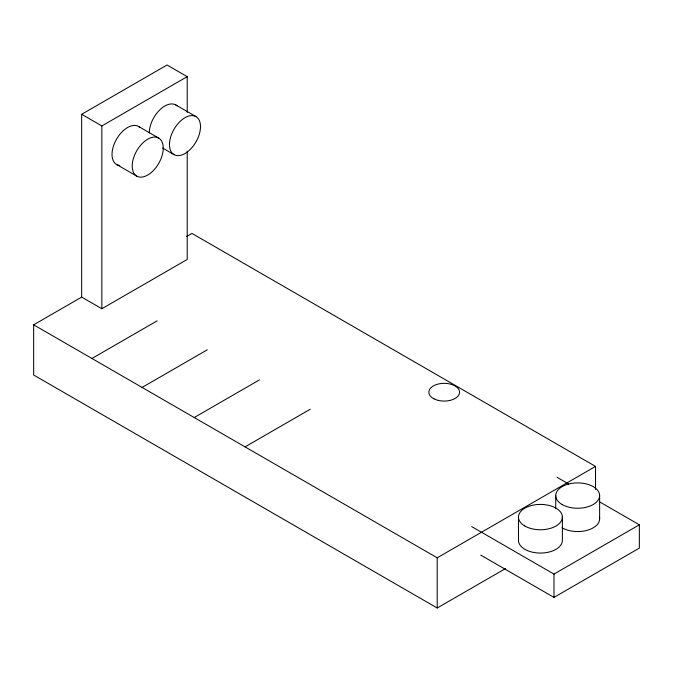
<?xml version="1.0" encoding="UTF-8"?>
<svg xmlns="http://www.w3.org/2000/svg" width="673" height="673" viewBox="0 0 673 673"><rect width="100%" height="100%" fill="white"/><g stroke="black" fill="none" stroke-linecap="round" stroke-linejoin="round"><path stroke-width="1.01" d="M505.448 568.601L437.206 607.997L33.65 375.004L33.65 324.823L81.669 297.096L81.669 114.284L167.039 65.003L187.22 76.646L187.22 112.374M81.669 114.284L101.85 125.935L187.22 76.646M186.623 236.501L191.973 233.422L595.529 466.414L595.529 489.414M81.669 297.096L101.85 308.747L187.22 259.458L187.22 151.248M91.949 358.482L157.137 320.844M142.096 387.438L207.284 349.8M194.236 417.538L259.425 379.9M245.048 446.872L310.245 409.234M33.65 324.823L437.206 557.816L595.529 466.414M471.714 526.597L553.98 574.094L639.35 524.805L639.35 548.108L553.98 597.397L480.758 555.116M175.779 104.946L195.952 116.597A21.948 12.669 -60 0 1 188.995 150.601A21.948 12.669 -60 0 1 169.991 139.622A21.948 12.669 -60 0 1 195.952 116.597M138.529 126.457L158.702 138.1A21.948 12.669 -60 0 1 151.745 172.103A21.948 12.669 -60 0 1 132.732 161.133A21.948 12.669 -60 0 1 158.702 138.1M162.597 148.026L174.004 154.613M116.572 164.473L136.754 176.124M557.084 477.317L568.677 484.005M599.483 501.789L639.35 524.805M599.626 495.58L599.626 518.883M562.376 517.091L562.376 540.385A21.948 12.669 0 0 1 540.427 553.063A21.948 12.669 0 0 1 518.479 540.385L518.479 517.091M555.73 495.58L555.73 508.754M553.98 574.094L553.98 597.397M437.206 557.816L437.206 607.997M101.85 125.935L101.85 308.747M119.794 165.465A21.948 12.669 -60 0 1 115.882 140.379A21.948 12.669 -60 0 1 139.866 127.441M149.28 132.918A21.948 12.669 -60 0 1 159.812 109.867A21.948 12.669 -60 0 1 177.117 105.939M599.441 517.226A21.948 12.669 0 0 1 587.386 530.248A21.948 12.669 0 0 1 562.157 527.842M562.157 504.54A21.948 12.669 0 0 0 598.877 498.861A21.948 12.669 0 0 0 572 483.34A21.948 12.669 0 0 0 562.157 504.54M524.906 526.05A21.948 12.669 0 0 0 561.627 520.372A21.948 12.669 0 0 0 534.749 504.843A21.948 12.669 0 0 0 524.906 526.05M434.051 398.87A15.37 8.875 0 0 0 459.272 393.957A15.37 8.875 0 0 0 439.301 383.803A15.37 8.875 0 0 0 434.051 398.87"/></g></svg>
